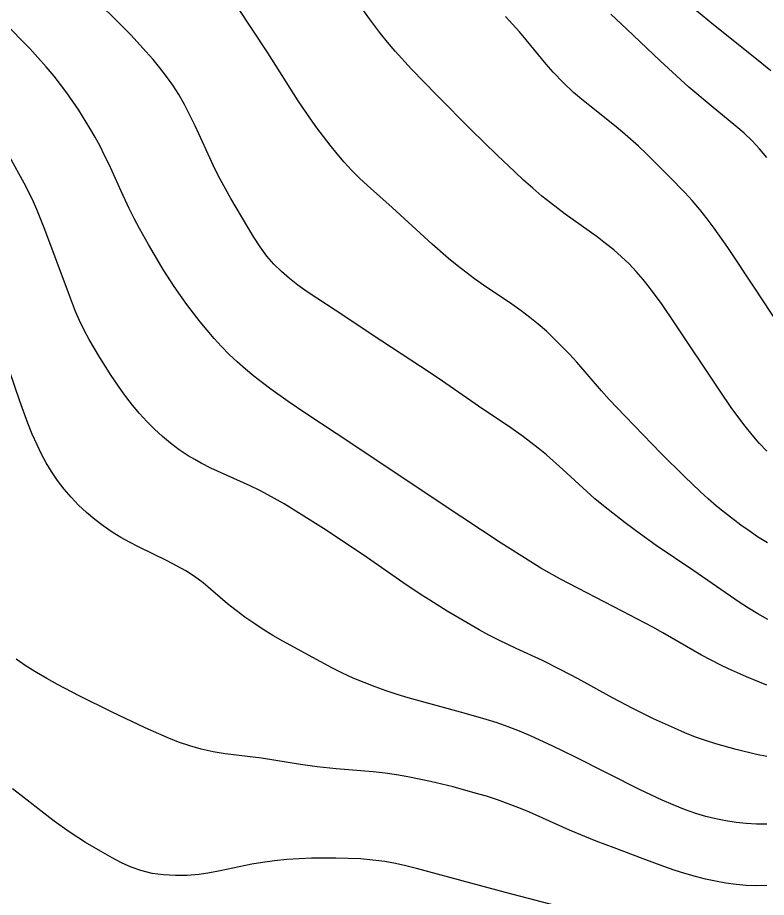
# Model space of a CAD drawing. Header units: metres. Extents: x 560466 to 562029, y 8123360 to 8125060.
# Drawn here: x 561066.9 to 561218.3, y 8123956.1 to 8124134 of the extents above; entities that cross this region are included whole.
import ezdxf

# ---------------------------------------------------------------- set-up
doc = ezdxf.new("R2010")
doc.units = ezdxf.units.M
doc.header["$MEASUREMENT"] = 0
doc.layers.add('Unknown_Line_Type', color=7, linetype='Continuous')

msp = doc.modelspace()

# ---------------------------------------------------------------- linework, layer by layer
at = {"layer": 'Unknown_Line_Type', "color": 18, "true_color": 0x000000}
for points in [[(561218.59, 8124012.32, 4205), (561216.57, 8124013.47, 4205), (561214.68, 8124014.63, 4205), (561212.81, 8124015.84, 4205), (561203.62, 8124022.14, 4205), (561196.05, 8124027.26, 4205), (561192.86, 8124029.57, 4205), (561189.78, 8124031.86, 4205), (561185.36, 8124035.3, 4205), (561183.66, 8124036.72, 4205), (561182, 8124038.17, 4205), (561177.14, 8124042.67, 4205), (561173.87, 8124045.59, 4205), (561172.18, 8124046.99, 4205), (561169.23, 8124049.26, 4205), (561166.18, 8124051.41, 4205), (561161.03, 8124054.83, 4205), (561151.97, 8124061.09, 4205), (561148.41, 8124063.49, 4205), (561138.64, 8124069.89, 4205), (561133.11, 8124073.58, 4205), (561125.48, 8124078.58, 4205), (561123.63, 8124079.91, 4205), (561121.93, 8124081.26, 4205), (561120.31, 8124082.68, 4205), (561118.78, 8124084.19, 4205), (561117.36, 8124085.8, 4205), (561115.98, 8124087.65, 4205), (561114.7, 8124089.6, 4205), (561113.48, 8124091.61, 4205), (561110.06, 8124097.45, 4205), (561107.92, 8124101.32, 4205), (561106.85, 8124103.46, 4205), (561105.82, 8124105.62, 4205), (561102.83, 8124112.14, 4205), (561101.79, 8124114.29, 4205), (561100.7, 8124116.41, 4205), (561099.53, 8124118.47, 4205), (561098.34, 8124120.32, 4205), (561097.07, 8124122.12, 4205), (561095.73, 8124123.84, 4205), (561094.33, 8124125.52, 4205), (561092.89, 8124127.17, 4205), (561089.91, 8124130.42, 4205), (561088.38, 8124132.01, 4205), (561075.84, 8124144.49, 4205)], [(561218.38, 8124046.36, 4215), (561216.87, 8124047.96, 4215), (561215.42, 8124049.64, 4215), (561214.02, 8124051.39, 4215), (561211.36, 8124055, 4215), (561208.81, 8124058.71, 4215), (561199.62, 8124072.48, 4215), (561197.22, 8124076.01, 4215), (561194.71, 8124079.44, 4215), (561193.39, 8124081.09, 4215), (561192.02, 8124082.7, 4215), (561190.58, 8124084.23, 4215), (561189.05, 8124085.67, 4215), (561187.45, 8124087.04, 4215), (561185.8, 8124088.36, 4215), (561184.11, 8124089.65, 4215), (561177.67, 8124094.28, 4215), (561174.66, 8124096.53, 4215), (561172.94, 8124097.92, 4215), (561171.08, 8124099.5, 4215), (561169.25, 8124101.13, 4215), (561167.45, 8124102.79, 4215), (561163.91, 8124106.17, 4215), (561158.65, 8124111.33, 4215), (561151.72, 8124118.29, 4215), (561146.61, 8124123.58, 4215), (561143.31, 8124127.2, 4215), (561141.72, 8124129.05, 4215), (561140.33, 8124130.77, 4215), (561138.08, 8124133.77, 4215), (561133.48, 8124140.25, 4215)], [(561218.52, 8124027.83, 4210), (561216.55, 8124029.06, 4210), (561214.83, 8124030.22, 4210), (561213.13, 8124031.41, 4210), (561209.83, 8124033.93, 4210), (561208.23, 8124035.25, 4210), (561206.57, 8124036.69, 4210), (561204.94, 8124038.17, 4210), (561201.74, 8124041.21, 4210), (561197.05, 8124045.89, 4210), (561189.75, 8124053.4, 4210), (561186.54, 8124056.82, 4210), (561184.97, 8124058.56, 4210), (561179.98, 8124064.33, 4210), (561178.51, 8124065.96, 4210), (561176.99, 8124067.54, 4210), (561175.44, 8124069.08, 4210), (561173.84, 8124070.58, 4210), (561172.2, 8124072.02, 4210), (561170.49, 8124073.4, 4210), (561168.74, 8124074.73, 4210), (561166.85, 8124076.05, 4210), (561161.1, 8124079.92, 4210), (561159.3, 8124081.2, 4210), (561155.79, 8124083.89, 4210), (561154.08, 8124085.3, 4210), (561150.76, 8124088.19, 4210), (561142.65, 8124095.63, 4210), (561137.69, 8124100.06, 4210), (561136.05, 8124101.57, 4210), (561134.48, 8124103.13, 4210), (561132.98, 8124104.77, 4210), (561131.54, 8124106.46, 4210), (561130.15, 8124108.2, 4210), (561127.46, 8124111.73, 4210), (561126.16, 8124113.52, 4210), (561123.66, 8124117.16, 4210), (561117.56, 8124126.9, 4210), (561111.36, 8124136.26, 4210)], [(561219.2, 8124123.25, 4230), (561216.33, 8124125.6, 4230), (561207.6, 8124132.52, 4230), (561204.17, 8124135.37, 4230)], [(561218.41, 8123999.07, 4200), (561214.27, 8124000.76, 4200), (561210.67, 8124002.33, 4200), (561209.13, 8124003.06, 4200), (561207.14, 8124004.07, 4200), (561205.17, 8124005.14, 4200), (561197.39, 8124009.62, 4200), (561195.36, 8124010.75, 4200), (561189.19, 8124014.03, 4200), (561176.71, 8124020.49, 4200), (561172.73, 8124022.73, 4200), (561170.7, 8124023.95, 4200), (561164.69, 8124027.76, 4200), (561156.77, 8124032.98, 4200), (561131.38, 8124049.95, 4200), (561125.2, 8124054, 4200), (561121.65, 8124056.41, 4200), (561118.16, 8124058.89, 4200), (561116.45, 8124060.17, 4200), (561114.71, 8124061.53, 4200), (561113, 8124062.95, 4200), (561111.35, 8124064.41, 4200), (561109.74, 8124065.92, 4200), (561108.2, 8124067.5, 4200), (561106.71, 8124069.13, 4200), (561105.26, 8124070.8, 4200), (561103.85, 8124072.5, 4200), (561101.14, 8124076, 4200), (561099.85, 8124077.79, 4200), (561098.6, 8124079.62, 4200), (561096.4, 8124083.11, 4200), (561093.43, 8124088.1, 4200), (561091.59, 8124091.36, 4200), (561090.52, 8124093.38, 4200), (561089.5, 8124095.42, 4200), (561087.86, 8124098.93, 4200), (561085.44, 8124104.29, 4200), (561084.54, 8124106.15, 4200), (561083.61, 8124107.99, 4200), (561082.63, 8124109.8, 4200), (561081.57, 8124111.65, 4200), (561079.31, 8124115.28, 4200), (561076.89, 8124118.8, 4200), (561075.62, 8124120.51, 4200), (561074.31, 8124122.19, 4200), (561072.72, 8124124.08, 4200), (561071.07, 8124125.92, 4200), (561069.39, 8124127.73, 4200), (561064.19, 8124133.05, 4200)], [(561227.76, 8124061.39, 4220), (561215.87, 8124079.52, 4220), (561210.51, 8124087.5, 4220), (561207.75, 8124091.42, 4220), (561206.33, 8124093.33, 4220), (561204.85, 8124095.21, 4220), (561203.32, 8124097.03, 4220), (561201.84, 8124098.65, 4220), (561198.76, 8124101.79, 4220), (561194.07, 8124106.45, 4220), (561192.48, 8124107.98, 4220), (561190.86, 8124109.46, 4220), (561189.25, 8124110.85, 4220), (561187.61, 8124112.19, 4220), (561182.6, 8124116.16, 4220), (561180.96, 8124117.5, 4220), (561179.35, 8124118.88, 4220), (561177.23, 8124120.88, 4220), (561175.21, 8124122.99, 4220), (561173.82, 8124124.59, 4220), (561169.77, 8124129.49, 4220), (561168.41, 8124131.1, 4220), (561167.01, 8124132.68, 4220), (561165.55, 8124134.2, 4220)], [(561218.39, 8124105.74, 4225), (561216.96, 8124107.46, 4225), (561215.44, 8124109.09, 4225), (561213.83, 8124110.62, 4225), (561212.14, 8124112.08, 4225), (561207.13, 8124116.15, 4225), (561202.67, 8124119.96, 4225), (561196.87, 8124125.24, 4225), (561190.14, 8124131.69, 4225), (561186.9, 8124134.7, 4225)], [(561218.42, 8123984.62, 4195), (561216.35, 8123985.05, 4195), (561212.19, 8123986.05, 4195), (561208.07, 8123987.21, 4195), (561206.03, 8123987.86, 4195), (561204.02, 8123988.56, 4195), (561201.86, 8123989.41, 4195), (561199.73, 8123990.32, 4195), (561195.52, 8123992.27, 4195), (561191.35, 8123994.34, 4195), (561187.23, 8123996.5, 4195), (561180.27, 8124000.33, 4195), (561176.79, 8124002.18, 4195), (561173.09, 8124004, 4195), (561167.75, 8124006.45, 4195), (561164.26, 8124008.12, 4195), (561162.23, 8124009.16, 4195), (561160.23, 8124010.25, 4195), (561156.99, 8124012.12, 4195), (561153.78, 8124014.04, 4195), (561150.26, 8124016.2, 4195), (561148.52, 8124017.31, 4195), (561144.86, 8124019.8, 4195), (561137.7, 8124024.79, 4195), (561132.36, 8124028.38, 4195), (561128.77, 8124030.71, 4195), (561124.29, 8124033.56, 4195), (561120.81, 8124035.7, 4195), (561117.56, 8124037.54, 4195), (561115.91, 8124038.39, 4195), (561113.95, 8124039.34, 4195), (561106.02, 8124042.93, 4195), (561104.08, 8124043.9, 4195), (561102.75, 8124044.64, 4195), (561101.44, 8124045.43, 4195), (561099.63, 8124046.64, 4195), (561097.88, 8124047.96, 4195), (561096.22, 8124049.35, 4195), (561094.62, 8124050.82, 4195), (561093.08, 8124052.36, 4195), (561091.6, 8124053.97, 4195), (561090.18, 8124055.64, 4195), (561088.83, 8124057.38, 4195), (561087.93, 8124058.63, 4195), (561085.86, 8124061.66, 4195), (561083.57, 8124065.27, 4195), (561081.42, 8124068.95, 4195), (561080.42, 8124070.83, 4195), (561079.49, 8124072.75, 4195), (561078.68, 8124074.58, 4195), (561077.21, 8124078.33, 4195), (561072.46, 8124091.18, 4195), (561070.82, 8124095.23, 4195), (561069.93, 8124097.22, 4195), (561068.26, 8124100.56, 4195), (561065.35, 8124105.82, 4195)], [(561218.4, 8123970.97, 4190), (561216.33, 8123970.96, 4190), (561214.25, 8123971.07, 4190), (561212.19, 8123971.3, 4190), (561210.13, 8123971.62, 4190), (561208.09, 8123972.03, 4190), (561206.06, 8123972.52, 4190), (561204.06, 8123973.12, 4190), (561201.77, 8123973.92, 4190), (561199.5, 8123974.83, 4190), (561197.26, 8123975.81, 4190), (561192.81, 8123977.91, 4190), (561179.57, 8123984.56, 4190), (561175.14, 8123986.73, 4190), (561170.66, 8123988.78, 4190), (561168.4, 8123989.74, 4190), (561166.12, 8123990.63, 4190), (561163.92, 8123991.4, 4190), (561161.69, 8123992.11, 4190), (561157.21, 8123993.41, 4190), (561145.92, 8123996.49, 4190), (561143.68, 8123997.16, 4190), (561141.46, 8123997.88, 4190), (561139.21, 8123998.69, 4190), (561136.98, 8123999.56, 4190), (561134.79, 8124000.49, 4190), (561132.62, 8124001.5, 4190), (561130.64, 8124002.49, 4190), (561126.63, 8124004.61, 4190), (561120.54, 8124007.96, 4190), (561118.54, 8124009.12, 4190), (561116.58, 8124010.33, 4190), (561114.72, 8124011.55, 4190), (561112.9, 8124012.82, 4190), (561111.13, 8124014.14, 4190), (561109.41, 8124015.51, 4190), (561104.44, 8124019.73, 4190), (561102.72, 8124021.02, 4190), (561100.95, 8124022.16, 4190), (561099.1, 8124023.19, 4190), (561097.2, 8124024.17, 4190), (561091.39, 8124026.99, 4190), (561089.58, 8124027.93, 4190), (561087.8, 8124028.93, 4190), (561086.07, 8124030, 4190), (561084.27, 8124031.24, 4190), (561082.53, 8124032.56, 4190), (561080.86, 8124033.96, 4190), (561079.27, 8124035.45, 4190), (561077.77, 8124037.03, 4190), (561076.36, 8124038.69, 4190), (561075.04, 8124040.42, 4190), (561073.81, 8124042.23, 4190), (561072.75, 8124043.97, 4190), (561071.78, 8124045.76, 4190), (561070.88, 8124047.6, 4190), (561069.92, 8124049.78, 4190), (561069.03, 8124051.99, 4190), (561067.39, 8124056.49, 4190), (561064.29, 8124065.57, 4190)], [(561218.41, 8123958.52, 4185), (561216.33, 8123958.48, 4185), (561214.25, 8123958.57, 4185), (561212.18, 8123958.76, 4185), (561210.12, 8123959.05, 4185), (561208.06, 8123959.41, 4185), (561206.01, 8123959.86, 4185), (561203.97, 8123960.37, 4185), (561201.83, 8123960.99, 4185), (561199.71, 8123961.68, 4185), (561197.6, 8123962.41, 4185), (561193.39, 8123963.94, 4185), (561187.52, 8123966.13, 4185), (561183.89, 8123967.54, 4185), (561178.5, 8123969.76, 4185), (561170.43, 8123973.34, 4185), (561168.29, 8123974.24, 4185), (561166.13, 8123975.08, 4185), (561163.94, 8123975.86, 4185), (561161.72, 8123976.58, 4185), (561159.48, 8123977.24, 4185), (561154.98, 8123978.46, 4185), (561150.43, 8123979.56, 4185), (561148.15, 8123980.06, 4185), (561145.87, 8123980.51, 4185), (561143.57, 8123980.92, 4185), (561141.27, 8123981.26, 4185), (561138.8, 8123981.54, 4185), (561131.37, 8123982.15, 4185), (561127.51, 8123982.54, 4185), (561124.15, 8123983.01, 4185), (561116.23, 8123984.26, 4185), (561108.89, 8123985.19, 4185), (561106.47, 8123985.58, 4185), (561104.08, 8123986.09, 4185), (561101.76, 8123986.76, 4185), (561099.48, 8123987.55, 4185), (561097.21, 8123988.44, 4185), (561092.73, 8123990.41, 4185), (561086.06, 8123993.6, 4185), (561079.42, 8123996.92, 4185), (561075.04, 8123999.21, 4185), (561072.88, 8124000.4, 4185), (561070.75, 8124001.63, 4185), (561068.67, 8124002.92, 4185), (561066.65, 8124004.3, 4185)], [(561193.66, 8123949.82, 4180), (561165.57, 8123957.14, 4180), (561158.56, 8123959, 4180), (561147.57, 8123962, 4180), (561145.45, 8123962.53, 4180), (561143.33, 8123962.99, 4180), (561141.19, 8123963.38, 4180), (561138.74, 8123963.7, 4180), (561136.28, 8123963.91, 4180), (561133.8, 8123964.03, 4180), (561131.31, 8123964.09, 4180), (561128.83, 8123964.1, 4180), (561126.34, 8123964.05, 4180), (561123.85, 8123963.95, 4180), (561121.37, 8123963.78, 4180), (561118.9, 8123963.55, 4180), (561116.44, 8123963.21, 4180), (561114.3, 8123962.84, 4180), (561107.92, 8123961.5, 4180), (561105.8, 8123961.11, 4180), (561103.67, 8123960.8, 4180), (561101.26, 8123960.59, 4180), (561098.85, 8123960.55, 4180), (561096.47, 8123960.68, 4180), (561094.13, 8123961, 4180), (561091.84, 8123961.55, 4180), (561089.88, 8123962.26, 4180), (561087.95, 8123963.13, 4180), (561086.06, 8123964.12, 4180), (561084.18, 8123965.19, 4180), (561080.68, 8123967.27, 4180), (561077.4, 8123969.39, 4180), (561074.34, 8123971.55, 4180), (561072.85, 8123972.67, 4180), (561067.68, 8123976.76, 4180), (561065.94, 8123978.11, 4180)]]:
    msp.add_polyline3d(points, dxfattribs=at)

doc.saveas('drawing.dxf')
